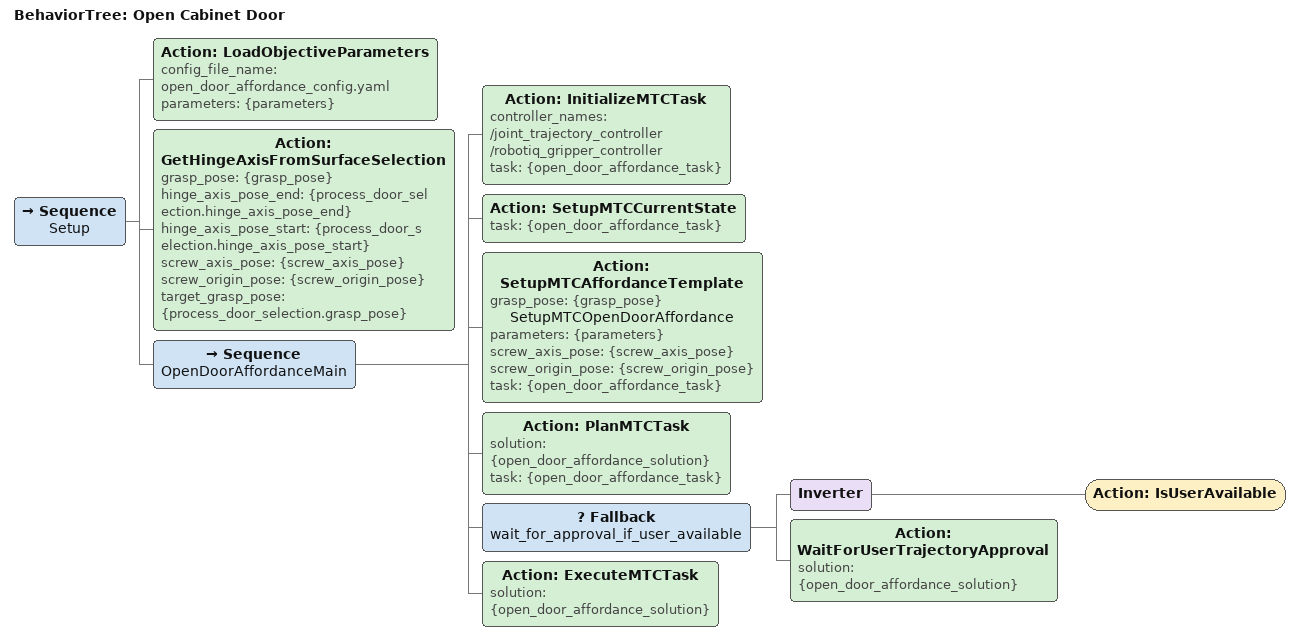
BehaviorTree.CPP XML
<?xml version="1.0"?>
<root main_tree_to_execute="Open Cabinet Door">
    <BehaviorTree ID="Open Cabinet Door" _description="Open a cabinet door by grasping and pulling its handle">
        <Sequence name="Setup">
            <Action ID="LoadObjectiveParameters" config_file_name="open_door_affordance_config.yaml" parameters="{parameters}" />
            <Action ID="GetHingeAxisFromSurfaceSelection" grasp_pose="{grasp_pose}" hinge_axis_pose_end="{process_door_selection.hinge_axis_pose_end}" hinge_axis_pose_start="{process_door_selection.hinge_axis_pose_start}" screw_axis_pose="{screw_axis_pose}" screw_origin_pose="{screw_origin_pose}" target_grasp_pose="{process_door_selection.grasp_pose}" />
            <Sequence name="OpenDoorAffordanceMain">
                <Action ID="InitializeMTCTask" controller_names="/joint_trajectory_controller /robotiq_gripper_controller" task="{open_door_affordance_task}" />
                <Action ID="SetupMTCCurrentState" task="{open_door_affordance_task}" />
                <Action ID="SetupMTCAffordanceTemplate" grasp_pose="{grasp_pose}" name="SetupMTCOpenDoorAffordance" parameters="{parameters}" screw_axis_pose="{screw_axis_pose}" screw_origin_pose="{screw_origin_pose}" task="{open_door_affordance_task}" />
                <Action ID="PlanMTCTask" solution="{open_door_affordance_solution}" task="{open_door_affordance_task}" />
                <Fallback name="wait_for_approval_if_user_available">
                    <Inverter>
                        <Action ID="IsUserAvailable" />
                    </Inverter>
                    <Action ID="WaitForUserTrajectoryApproval" solution="{open_door_affordance_solution}" />
                </Fallback>
                <Action ID="ExecuteMTCTask" solution="{open_door_affordance_solution}" />
            </Sequence>
        </Sequence>
    </BehaviorTree>
</root>
